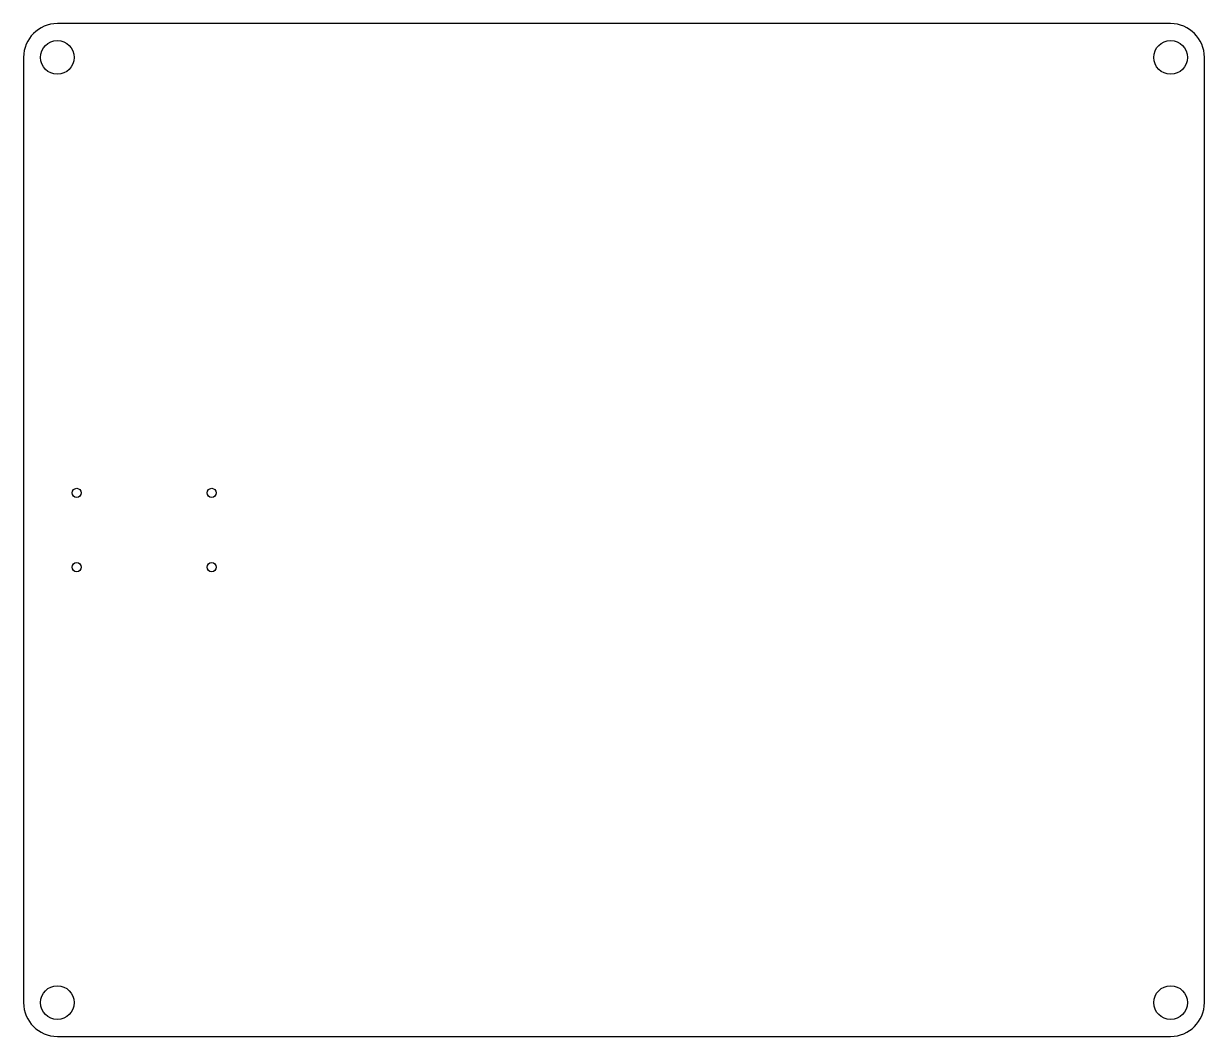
# Model space of a CAD drawing. Header units: millimetres. Extents: x 104 to 454, y 58 to 358.
import ezdxf

# ---------------------------------------------------------------- set-up
doc = ezdxf.new("R2010")
doc.units = ezdxf.units.MM

msp = doc.modelspace()

# ---------------------------------------------------------------- linework, layer by layer
at = {"color": 7, "linetype": 'Continuous', "lineweight": 25}
for p, q in [((444.22, 358.02), (114.22, 358.02)), ((104.22, 348.02), (104.22, 68.02)), ((454.22, 68.02), (454.22, 348.02)), ((114.22, 58.02), (444.22, 58.02))]:
    msp.add_line(p, q, dxfattribs=at)
for centre, radius in [((114.22, 348.02), 5), ((444.22, 348.02), 5), ((119.97, 219.02), 1.35), ((159.97, 219.02), 1.35), ((119.97, 197.02), 1.35), ((159.97, 197.02), 1.35), ((114.22, 68.02), 5), ((444.22, 68.02), 5)]:
    msp.add_circle(centre, radius, dxfattribs=at)
for centre, start, end in [((114.22, 348.02), 90, 180), ((444.22, 348.02), 0, 90), ((114.22, 68.02), 180, 270), ((444.22, 68.02), 270, 0)]:
    msp.add_arc(centre, 10, start, end, dxfattribs=at)

doc.saveas('drawing.dxf')
